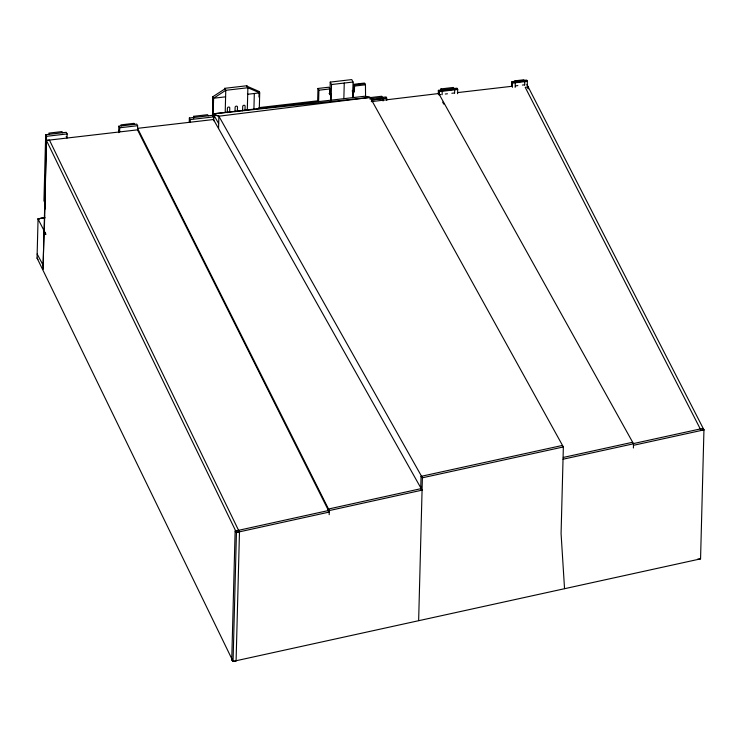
<?xml version="1.0" encoding="UTF-8"?>
<svg xmlns="http://www.w3.org/2000/svg" width="741" height="741" viewBox="0 0 741 741"><rect width="100%" height="100%" fill="white"/><g stroke="black" fill="none" stroke-linecap="round" stroke-linejoin="round"><path stroke-width="1.11" d="M118.717 132.639L118.875 126.183L136.779 124.099L137.631 125.711L137.53 129.851L328.467 510.53L328.513 509.021M118.764 130.323L119.625 131.676M526.971 84.539L703.95 429.882L700.56 558.871L233.063 661.407L236.453 532.492L46.433 140.429L49.452 140.114L239.473 532.186L236.083 661.092L233.063 661.407L37.05 258.044L38.05 219.447M66.181 136.427L67.033 138.039L67.144 133.917L66.292 132.315L45.683 134.705L43.951 200.83L45.071 202.941M44.46 201.802L45.025 204.59M44.617 203.812L44.905 209.221M45.683 134.705L46.544 136.316L43.043 269.335L44.043 231.192L45.664 234.249M44.321 231.257L46.359 143.032M62.614 132.769L61.994 131.583L48.869 133.111L49.48 134.269M119.616 131.926L119.727 127.785L118.875 126.183M189.261 122.135L189.363 117.995L212.695 115.29L213.816 117.402M190.15 122.228L190.215 119.597L189.363 117.995M193.679 118.606L193.744 116.3L207.619 114.688L208.221 115.818M224.995 88.827L212.815 96.747L212.75 106.713M212.51 115.874L213 97.099M213.13 116.115L213.603 98.229L212.815 96.747M421.064 476.361L422.398 477.797L563.355 446.953L562.021 445.517L421.064 476.361L420.74 488.708L422.074 490.144L420.749 488.717L327.957 509.141L329.282 510.568L422.074 490.144L213.473 119.523L213.603 114.623L218.882 116.198L370.12 97.414L563.355 446.953L561.076 533.622L564.54 588.641M213.723 120.774L213.89 115.133L213.195 113.845L365.156 96.2L370.12 97.414L213.195 113.845L218.882 116.198L422.398 477.797L418.646 620.56M218.558 128.545L218.882 116.198M224.968 89.818L224.727 88.327L246.827 85.752L247.883 87.744L247.299 109.881M225.199 112.447L225.773 90.309L224.727 88.327M227.283 112.651L227.404 108.242A1.232 1.028 -28 0 1 228.617 107.037A1.232 1.028 -28 0 1 229.775 107.964L229.664 112.373M235.008 111.752L235.119 107.343A1.232 1.028 -28 0 1 236.342 106.139A1.232 1.028 -28 0 1 237.5 107.065L237.379 111.474M242.603 110.863L242.715 106.463A1.232 1.028 -28 0 1 243.937 105.259A1.232 1.028 -28 0 1 245.095 106.185L244.984 110.594M233.063 661.407L231.738 659.981L235.129 531.075L327.92 510.651L329.245 512.077L236.453 532.492L235.129 531.075M246.799 86.743L246.827 85.752M253.913 109.112L254.32 93.496M258.97 97.08L259.118 91.745M317.648 101.054L317.982 88.466L328.893 87.197L329.819 88.939L329.671 94.681L331.264 94.496L330.662 93.366L329.069 93.551M317.982 88.466L318.908 90.207L318.611 101.6L318.158 100.757L258.859 107.649L259.304 108.492L259.711 92.866L258.933 91.393L247.096 86.262M329.93 93.644L330.227 82.094L351.771 79.593L353.059 82.029L352.651 97.645M330.616 100.211L330.764 94.552M331.116 100.155L331.523 84.53L330.227 82.094M327.92 510.651L327.957 509.141M329.18 514.68L329.282 510.568L137.567 128.341L213.473 119.523M343.852 98.673L344.259 83.048M353.151 97.59L353.3 91.94M353.438 91.199L353.614 84.326L364.526 83.057L365.452 84.807L365.572 96.978M353.79 90.68L352.197 90.865L352.799 91.995L354.393 91.81L353.79 90.68L353.948 84.946L364.859 83.677M354.393 91.81L354.55 86.067L353.614 84.326M383.06 100.961L383.125 98.655L381.837 96.247L370.092 97.608M386.774 100.322L386.144 96.941L369.629 98.859M421.203 488.606L421.268 486.355M438.274 94.014L438.366 90.346L457.03 88.179L457.716 89.466L457.605 93.699M438.709 93.875L438.783 91.124L457.447 88.957M438.978 94.385L439.052 91.634L438.366 90.346M440.904 91.208L440.96 88.901L453.436 87.447L454.696 89.818L454.603 93.283M442.127 94.737L442.22 91.263L440.96 88.901M511.707 86.401L511.836 81.788L526.656 80.065L527.342 81.353L527.222 85.965M512.402 87.327L512.513 83.075L511.836 81.788M515.152 87.364L515.273 82.751L514.282 80.899L523.785 79.796L524.776 81.649L524.684 85.104M528.176 88.763L528.222 86.975L525.212 87.308L700.94 430.215L703.95 429.882L702.616 428.446L633.74 443.516M633.398 447.99L633.509 443.794L438.755 93.533L371.26 101.637M528.157 88.725L528.222 86.975M231.738 659.981L232.313 659.851M563.308 457.429L632.175 442.358L633.509 443.794L563.03 459.216M633.472 445.304L703.95 429.882M45.923 234.258L37.911 218.78L44.145 217.817L44.386 218.308L44.145 217.817M45.071 217.724L39.412 218.595L39.477 219.104M225.607 96.83L213.603 98.229L225.773 90.309L247.883 87.744L259.711 92.866L247.707 94.264L247.448 93.774M331.523 84.53L353.059 82.029M318.908 90.207L329.819 88.939M354.55 86.067L365.452 84.807M46.544 136.316L67.144 133.917M119.727 127.785L137.631 125.711M190.215 119.597L213.547 116.893M527.073 80.843L512.244 82.566L512.151 86.262L457.345 92.625M439.052 91.634L457.716 89.466M512.513 83.075L527.342 81.353M438.681 94.792L440.876 94.533M445.267 94.024L447.462 93.774M451.862 93.264L454.057 93.005M515.569 85.863L517.848 85.595M522.414 85.067L524.693 84.807M46.433 140.429L137.53 129.851M37.911 218.78L44.756 217.984M697.55 559.205L700.56 558.871M235.703 530.945L238.722 530.63M236.453 532.492L239.473 532.186M366.712 97.08L370.12 97.414M213.603 114.623L218.678 123.645M442.646 102.119L443.776 104.138M37.05 258.044L37.865 259.563M193.744 116.3L194.346 117.43M134.593 124.358L134.056 123.339L120.922 124.868L121.468 125.887M44.451 215.585L44.729 216.094M37.152 253.987L43.154 265.278M386.783 98.136L371.371 100.007L386.83 98.229"/></g></svg>
